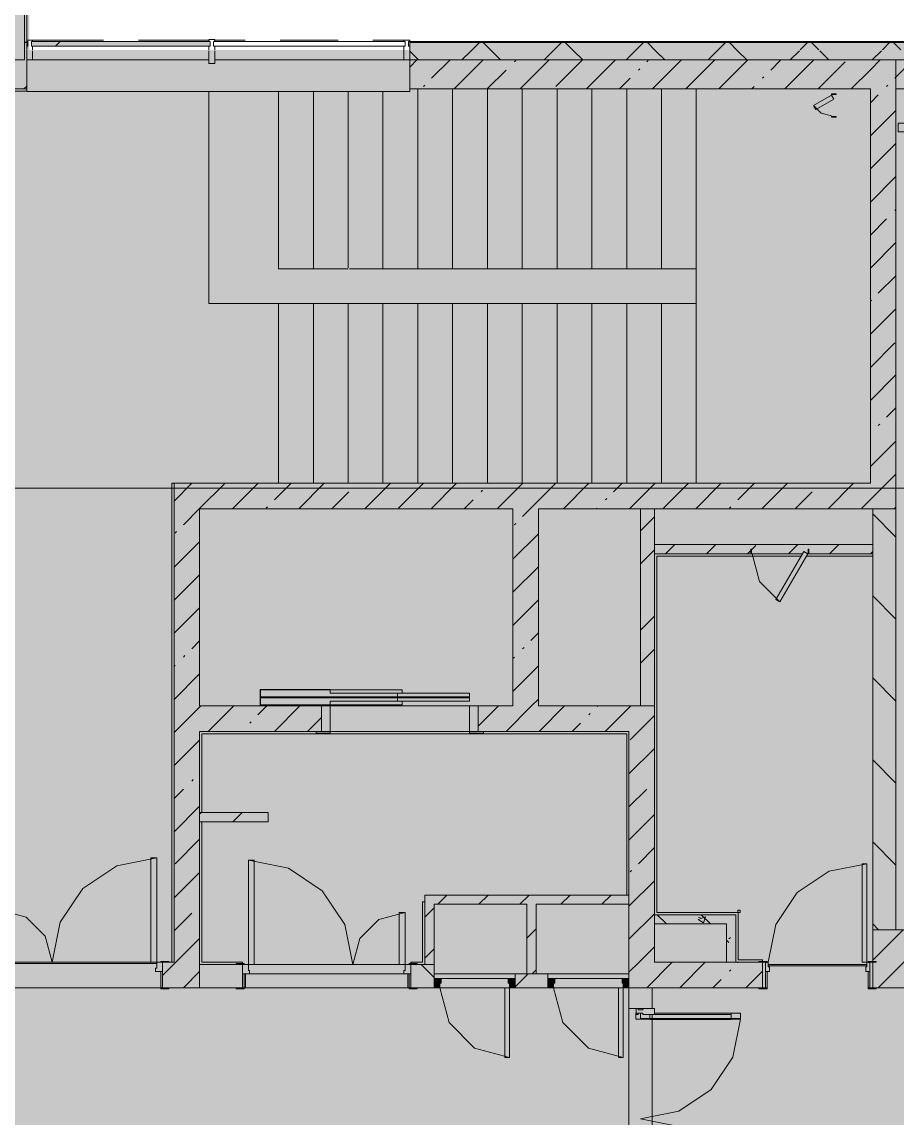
# Model space of a CAD drawing. Header units: millimetres. Extents: x -3817 to 677485, y -22715 to 103890.
# Drawn here: x 29669.4 to 29728.7, y 299.8 to 374.2 of the extents above; entities that cross this region are included whole.
import ezdxf

# ---------------------------------------------------------------- set-up
doc = ezdxf.new("R2010")
doc.units = ezdxf.units.MM
doc.layers.add('PDF _Геометрия', color=7, linetype='Continuous', true_color=0x1d1d1d)
doc.layers.add('PDF _Сплошная заливка', color=7, linetype='Continuous', true_color=0xffffff)

msp = doc.modelspace()

# ---------------------------------------------------------------- hatches: boundary and pattern name
at = {"layer": 'PDF _Сплошная заливка', "true_color": 0xd9d9d9, "transparency": 33554559}
for points in [[(29921.04, 201.109), (29921.04, 372.26), (29669.868, 372.325), (29669.868, 418.715), (29600.87, 418.715), (29600.87, 283.518), (29637.404, 283.518), (29637.404, 201.109), (29911.289, 201.109)], [(29726.929, 341.167), (29728.661, 341.167), (29728.661, 371.638), (29726.929, 371.638), (29726.929, 342.899)], [(29680.063, 310.381), (29681.419, 310.381), (29681.419, 342.899), (29679.686, 342.899), (29679.686, 310.381)], [(29727.086, 312.585), (29728.661, 312.585), (29728.661, 341.167), (29727.086, 341.167), (29727.086, 328.302)], [(29712.284, 338.118), (29722.313, 338.118), (29722.404, 338.276), (29722.756, 338.118), (29727.086, 338.118), (29727.086, 338.748), (29712.284, 338.748)], [(29696.694, 310.223), (29697.324, 310.223), (29697.324, 314.947), (29696.694, 314.947), (29696.694, 310.693)], [(29710.551, 314.317), (29710.551, 314.947), (29697.324, 314.947), (29697.324, 314.317), (29705.755, 314.317)], [(29717.165, 312.979), (29717.795, 312.979), (29717.795, 313.609), (29712.284, 313.609), (29712.284, 312.979)], [(29727.323, 308.648), (29731.023, 308.648), (29731.023, 312.585), (29727.086, 312.585), (29727.086, 310.444), (29727.086, 310.381), (29727.086, 308.648)], [(29719.606, 308.648), (29719.606, 310.381), (29710.551, 310.381), (29710.551, 308.648), (29719.37, 308.648)], [(29702.835, 308.648), (29705.04, 308.648), (29705.04, 309.593), (29702.835, 309.593), (29702.835, 309.278)]]:
    msp.add_hatch(color=254, dxfattribs=at).paths.add_polyline_path(points)
at = {"layer": 'PDF _Сплошная заливка', "transparency": 33554559}
msp.add_hatch(color=256, dxfattribs=at).paths.add_polyline_path([(29682.049, 372.583), (29682.127, 372.583), (29682.049, 372.898), (29670.002, 372.898), (29670.08, 372.583), (29676.393, 372.583)])
at = {"layer": 'PDF _Сплошная заливка', "true_color": 0xd9d9d9, "transparency": 33554559}
h = msp.add_hatch(color=254, dxfattribs=at)
h.paths.add_polyline_path([(29919.835, 371.638), (29921.016, 371.638), (29921.016, 372.26), (29881.02, 372.26), (29881.02, 371.638), (29917.867, 371.638)], flags=0)
h.paths.add_polyline_path([(29849.133, 371.638), (29856.219, 371.638), (29856.219, 372.26), (29845.196, 372.26), (29845.225, 371.638)], flags=0)
h.paths.add_polyline_path([(29863.306, 371.638), (29873.933, 371.638), (29873.933, 372.26), (29863.306, 372.26)], flags=0)
h.paths.add_polyline_path([(29669.687, 371.638), (29669.687, 372.819), (29669.529, 372.819), (29669.529, 371.638), (29669.64, 371.638)], flags=0)
h.paths.add_polyline_path([(29829.051, 371.638), (29838.11, 371.638), (29838.11, 372.26), (29829.051, 372.26)], flags=0)
h.paths.add_polyline_path([(29808.522, 371.638), (29810.942, 371.638), (29810.942, 372.26), (29800.709, 372.26), (29800.709, 371.638), (29803.855, 371.638)], flags=0)
h.paths.add_polyline_path([(29758.975, 371.638), (29758.975, 372.26), (29749.526, 372.26), (29749.526, 371.638)], flags=0)
h.paths.add_polyline_path([(29776.301, 371.638), (29776.301, 372.26), (29765.116, 372.26), (29765.116, 371.638), (29770.943, 371.638)], flags=0)
h.paths.add_polyline_path([(29793.623, 371.638), (29793.623, 372.26), (29783.387, 372.26), (29783.387, 371.638)], flags=0)
h.paths.add_polyline_path([(29695.67, 371.638), (29731.417, 371.638), (29731.417, 372.26), (29695.67, 372.26)], flags=0)
at = {"layer": 'PDF _Сплошная заливка', "transparency": 33554559}
h = msp.add_hatch(color=256, dxfattribs=at)
h.paths.add_polyline_path([(29920.457, 372.26), (29921.016, 372.26), (29921.016, 372.819), (29881.02, 372.819), (29881.02, 372.26), (29919.526, 372.26)], flags=0)
h.paths.add_polyline_path([(29758.975, 372.26), (29758.975, 372.819), (29749.526, 372.819), (29749.526, 372.26), (29754.503, 372.26)], flags=0)
h.paths.add_polyline_path([(29730.112, 372.26), (29731.417, 372.325), (29731.417, 372.819), (29695.67, 372.819), (29695.67, 372.26), (29729.293, 372.26)], flags=0)
h.paths.add_polyline_path([(29765.116, 372.26), (29776.301, 372.26), (29776.301, 372.819), (29765.116, 372.819)], flags=0)
h.paths.add_polyline_path([(29873.933, 372.26), (29873.933, 372.819), (29863.306, 372.819), (29863.306, 372.26), (29868.336, 372.26)], flags=0)
h.paths.add_polyline_path([(29852.565, 372.26), (29856.219, 372.26), (29856.219, 372.819), (29845.196, 372.819), (29845.225, 372.26), (29851.001, 372.26)], flags=0)
h.paths.add_polyline_path([(29793.623, 372.26), (29793.623, 372.819), (29783.387, 372.819), (29783.387, 372.26), (29788.778, 372.26)], flags=0)
h.paths.add_polyline_path([(29837.884, 372.26), (29838.11, 372.325), (29838.11, 372.819), (29829.051, 372.819), (29829.051, 372.26), (29833.822, 372.26)], flags=0)
h.paths.add_polyline_path([(29800.709, 372.26), (29810.942, 372.325), (29810.942, 372.819), (29800.709, 372.819), (29800.709, 372.325)], flags=0)
at = {"layer": 'PDF _Сплошная заливка', "true_color": 0xd9d9d9, "transparency": 33554559}
h = msp.add_hatch(color=254, dxfattribs=at)
h.paths.add_polyline_path([(29726.929, 369.67), (29726.929, 371.638), (29695.67, 371.638), (29695.67, 369.67), (29720.436, 369.67)], flags=0)
h.paths.add_polyline_path([(29667.854, 369.67), (29669.687, 369.67), (29669.64, 371.638), (29667.482, 371.638), (29667.482, 369.67)], flags=0)
h = msp.add_hatch(color=254, dxfattribs=at)
h.paths.add_polyline_path([(29850.708, 369.67), (29856.219, 369.67), (29856.219, 371.638), (29849.133, 371.638), (29849.133, 369.67), (29850.609, 369.67)], flags=0)
h.paths.add_polyline_path([(29838.11, 369.67), (29838.11, 371.638), (29829.051, 371.638), (29829.051, 369.67), (29837.884, 369.67)], flags=0)
h.paths.add_polyline_path([(29888.026, 369.67), (29888.026, 371.638), (29886.529, 371.638), (29886.529, 369.67)], flags=0)
h.paths.add_polyline_path([(29867.246, 369.67), (29873.933, 369.67), (29873.933, 371.638), (29863.306, 371.638), (29863.306, 369.67)], flags=0)
h.paths.add_polyline_path([(29783.387, 369.67), (29793.623, 369.67), (29793.623, 371.638), (29783.387, 371.638)], flags=0)
h.paths.add_polyline_path([(29749.526, 369.67), (29758.975, 369.67), (29758.975, 371.638), (29749.526, 371.638)], flags=0)
h.paths.add_polyline_path([(29802.481, 369.67), (29803.855, 369.67), (29803.855, 371.638), (29800.709, 371.638), (29800.709, 369.67), (29802.382, 369.67)], flags=0)
h.paths.add_polyline_path([(29776.301, 369.67), (29776.301, 371.638), (29770.943, 371.638), (29770.943, 369.67)], flags=0)
h.paths.add_polyline_path([(29810.355, 369.67), (29810.942, 369.67), (29810.942, 371.638), (29809.367, 371.638), (29809.367, 369.67)], flags=0)
h.paths.add_polyline_path([(29731.417, 369.67), (29731.417, 371.638), (29728.661, 371.638), (29728.661, 369.67), (29731.377, 369.67)], flags=0)
at = {"layer": 'PDF _Сплошная заливка', "true_color": 0xcdcdcd, "transparency": 33554559}
for points in [[(29678.112, 310.381), (29678.505, 310.381), (29678.505, 317.467), (29678.112, 317.467), (29678.112, 310.693)], [(29726.378, 310.381), (29726.693, 310.381), (29726.693, 317.073), (29726.378, 317.073), (29726.378, 310.693)], [(29709.843, 303.924), (29710.158, 303.924), (29710.158, 308.648), (29709.843, 308.648), (29709.843, 306.29)], [(29718.11, 306.562), (29718.11, 306.916), (29711.339, 306.837), (29711.339, 306.562), (29713.096, 306.562)]]:
    msp.add_hatch(color=254, dxfattribs=at).paths.add_polyline_path(points)
at = {"layer": 'PDF _Сплошная заливка', "true_color": 0xd9d9d9, "transparency": 33554559}
h = msp.add_hatch(color=254, dxfattribs=at)
h.paths.add_polyline_path([(29679.332, 308.648), (29681.419, 308.648), (29681.419, 310.381), (29678.899, 310.381), (29678.899, 308.648)], flags=0)
h.paths.add_polyline_path([(29667.482, 308.648), (29667.482, 310.381), (29665.75, 310.381), (29665.75, 308.648), (29667.049, 308.648)], flags=0)
at = {"layer": 'PDF _Сплошная заливка', "true_color": 0xcdcdcd, "transparency": 33554559}
h = msp.add_hatch(color=254, dxfattribs=at)
h.paths.add_polyline_path([(29678.899, 309.751), (29678.899, 310.381), (29678.505, 310.381), (29678.427, 309.751)], flags=0)
h.paths.add_polyline_path([(29667.482, 309.751), (29667.955, 309.751), (29667.876, 309.987), (29667.876, 310.381), (29667.482, 310.381)], flags=0)
h = msp.add_hatch(color=254, dxfattribs=at)
h.paths.add_polyline_path([(29719.803, 309.751), (29720.079, 309.751), (29720, 310.381), (29719.803, 310.381)], flags=0)
h.paths.add_polyline_path([(29726.614, 309.751), (29726.889, 309.751), (29726.889, 310.381), (29726.693, 310.381), (29726.693, 310.066)], flags=0)
at = {"layer": 'PDF _Сплошная заливка', "true_color": 0xd9d9d9, "transparency": 33554559}
h = msp.add_hatch(color=254, dxfattribs=at)
h.paths.add_polyline_path([(29696.182, 308.648), (29697.324, 308.648), (29697.324, 310.223), (29695.749, 310.223), (29695.749, 308.648)], flags=0)
h.paths.add_polyline_path([(29683.734, 308.648), (29684.332, 308.648), (29684.332, 310.223), (29681.419, 310.223), (29681.419, 308.648)], flags=0)
at = {"layer": 'PDF _Сплошная заливка', "true_color": 0xcdcdcd, "transparency": 33554559}
h = msp.add_hatch(color=254, dxfattribs=at)
h.paths.add_polyline_path([(29684.804, 309.593), (29684.726, 309.829), (29684.726, 310.223), (29684.332, 310.223), (29684.332, 309.593)], flags=0)
h.paths.add_polyline_path([(29695.749, 309.593), (29695.749, 310.223), (29695.355, 310.223), (29695.276, 309.593)], flags=0)
at = {"layer": 'PDF _Сплошная заливка', "true_color": 0xd9d9d9, "transparency": 33554559}
h = msp.add_hatch(color=254, dxfattribs=at)
h.paths.add_polyline_path([(29710.551, 286.602), (29712.126, 286.602), (29712.126, 292.271), (29710.551, 292.271), (29710.551, 288.681)], flags=0)
h.paths.add_polyline_path([(29710.551, 307.231), (29712.126, 307.231), (29712.126, 308.648), (29710.551, 308.648)], flags=0)

# ---------------------------------------------------------------- linework, layer by layer
at = {"layer": 'PDF _Геометрия', "color": 8, "lineweight": 9, "true_color": 0x737373}
for points in [[(29669.868, 372.977), (29669.687, 372.977), (29669.687, 372.898), (29669.765, 372.898), (29669.765, 372.583), (29669.687, 372.583), (29669.687, 372.382), (29669.687, 416.519), (29669.687, 418.33), (29669.687, 418.487), (29600.87, 418.487)], [(29668.899, 371.638), (29669.529, 371.638), (29669.529, 372.819), (29669.529, 372.843), (29669.529, 416.519), (29669.529, 417.7), (29669.529, 418.33), (29600.87, 418.33)], [(29669.687, 372.843), (29669.529, 372.843), (29669.529, 372.819)], [(29669.687, 372.583), (29669.687, 372.882)], [(29638.979, 343.687), (29638.979, 343.057), (29665.75, 343.057), (29665.75, 339.12), (29667.482, 339.12), (29667.482, 369.67), (29669.687, 369.67), (29669.687, 371.638), (29669.687, 372.325), (29669.687, 371.638), (29670.08, 371.638), (29670.08, 372.26), (29670.08, 371.638), (29674.891, 371.638)], [(29669.687, 372.819), (29669.529, 372.819), (29669.529, 371.638)], [(29682.049, 372.26), (29682.049, 371.402), (29682.442, 371.402), (29682.442, 372.26)], [(29693.182, 371.638), (29695.276, 371.638), (29695.276, 372.26), (29695.276, 371.638), (29695.67, 371.638), (29695.67, 372.26), (29695.67, 371.638), (29726.929, 371.638), (29728.661, 371.638), (29731.417, 371.638), (29731.417, 369.67), (29749.526, 369.67), (29749.526, 371.638), (29749.526, 372.26), (29749.526, 371.638), (29758.975, 371.638), (29758.975, 372.26), (29758.975, 371.638), (29758.975, 369.67), (29765.116, 369.67)], [(29696.275, 371.638), (29695.67, 372.243)], [(29699.217, 371.638), (29699.839, 372.26)], [(29701.843, 371.638), (29701.221, 372.26)], [(29704.784, 371.638), (29705.406, 372.26)], [(29707.41, 371.638), (29706.788, 372.26)], [(29710.352, 371.638), (29710.974, 372.26)], [(29712.978, 371.638), (29712.356, 372.26)], [(29715.919, 371.638), (29716.541, 372.26)], [(29718.545, 371.638), (29717.923, 372.26)], [(29721.487, 371.638), (29722.109, 372.26)], [(29724.113, 371.638), (29723.491, 372.26)], [(29727.054, 371.638), (29727.677, 372.26)], [(29677.253, 371.638), (29682.064, 371.638)], [(29682.426, 371.638), (29684.521, 371.638)], [(29686.883, 371.638), (29690.82, 371.638)], [(29695.67, 371.146), (29696.162, 371.638)], [(29712.284, 313.609), (29712.284, 327.782), (29710.551, 327.782), (29704.41, 327.782), (29704.41, 341.167), (29726.929, 341.167), (29728.661, 341.167), (29728.661, 371.638), (29726.929, 371.638), (29695.67, 371.638), (29695.67, 369.67), (29726.929, 369.67), (29721.929, 369.67)], [(29697.161, 370.392), (29698.407, 371.638)], [(29698.684, 369.67), (29700.652, 371.638)], [(29702.773, 371.514), (29702.866, 371.608)], [(29703.174, 369.67), (29705.142, 371.638)], [(29705.579, 369.83), (29707.387, 371.638)], [(29707.664, 369.67), (29709.632, 371.638)], [(29711.753, 371.514), (29711.877, 371.638)], [(29712.154, 369.67), (29714.122, 371.638)], [(29714.399, 369.67), (29716.367, 371.638)], [(29716.644, 369.67), (29718.612, 371.638)], [(29720.172, 370.953), (29720.857, 371.638)], [(29721.134, 369.67), (29723.102, 371.638)], [(29723.379, 369.67), (29725.223, 371.514)], [(29725.624, 369.67), (29726.929, 370.975), (29727.592, 371.638)], [(29728.59, 370.392), (29728.661, 370.462), (29729.837, 371.638)], [(29700.929, 369.67), (29702.212, 370.953)], [(29711.192, 370.953), (29711.285, 371.046)], [(29696.599, 369.83), (29696.693, 369.924)], [(29709.909, 369.67), (29710.631, 370.392)], [(29719.61, 370.392), (29719.704, 370.485)], [(29728.029, 369.83), (29728.122, 369.924)], [(29669.499, 369.67), (29669.687, 369.858)], [(29726.929, 342.899), (29726.929, 369.67), (29715.118, 369.67), (29715.118, 357.466), (29715.118, 355.103), (29715.118, 342.899), (29715.118, 355.103), (29712.756, 355.103), (29710.394, 355.103), (29708.032, 355.103), (29705.67, 355.103), (29703.308, 355.103), (29700.946, 355.103), (29698.583, 355.103), (29696.221, 355.103), (29693.859, 355.103), (29691.497, 355.103), (29689.135, 355.103), (29689.135, 342.899), (29689.135, 355.103), (29686.773, 355.103), (29686.773, 342.899), (29689.922, 342.899)], [(29691.497, 357.466), (29689.135, 357.466), (29686.773, 357.466), (29686.773, 369.505)], [(29700.67, 369.67), (29695.67, 369.67), (29696.221, 369.67), (29698.583, 369.67), (29700.946, 369.67), (29703.308, 369.67), (29705.67, 369.67), (29708.032, 369.67), (29710.394, 369.67), (29712.756, 369.67), (29715.118, 369.67), (29715.118, 357.466), (29712.756, 357.466), (29710.394, 357.466), (29708.032, 357.466), (29705.67, 357.466), (29703.308, 357.466), (29700.946, 357.466), (29698.583, 357.466), (29696.221, 357.466), (29693.859, 357.466), (29691.58, 357.466)], [(29706.969, 369.67), (29703.032, 369.67)], [(29713.268, 369.67), (29709.331, 369.67)], [(29719.567, 369.67), (29715.63, 369.67)], [(29718.889, 369.67), (29719.049, 369.83)], [(29726.929, 368.73), (29727.468, 369.269)], [(29726.929, 366.485), (29728.661, 368.217)], [(29726.929, 364.24), (29728.661, 365.972)], [(29726.929, 361.995), (29728.661, 363.727)], [(29726.929, 360.69), (29726.929, 363.521)], [(29728.59, 361.412), (29728.661, 361.482)], [(29726.929, 359.75), (29728.029, 360.851)], [(29726.929, 357.505), (29728.661, 359.237)], [(29726.929, 354.391), (29726.929, 358.328)], [(29727.468, 355.799), (29728.661, 356.992)], [(29682.049, 355.103), (29684.411, 355.103), (29686.773, 355.103), (29686.773, 342.899)], [(29689.135, 342.899), (29691.497, 342.899), (29693.859, 342.899), (29696.221, 342.899), (29696.221, 355.103), (29696.221, 342.899)], [(29698.583, 342.899), (29698.583, 355.103), (29698.583, 342.899), (29700.946, 342.899), (29703.308, 342.899), (29705.67, 342.899), (29708.032, 342.899), (29710.394, 342.899), (29712.756, 342.899), (29712.756, 355.103), (29712.756, 342.899)], [(29726.929, 355.26), (29727, 355.331)], [(29726.929, 353.015), (29728.661, 354.747)], [(29726.929, 350.77), (29728.59, 352.432)], [(29726.929, 348.092), (29726.929, 352.029)], [(29726.929, 348.525), (29728.661, 350.257)], [(29728.029, 347.381), (29728.661, 348.013)], [(29727.468, 346.819), (29727.561, 346.913)], [(29726.929, 345.73), (29726.929, 342.899), (29681.419, 342.899), (29679.686, 342.899), (29679.686, 310.381), (29679.332, 310.381)], [(29726.929, 344.035), (29728.661, 345.768)], [(29726.345, 341.207), (29726.929, 341.79), (29728.661, 343.523)], [(29679.686, 341.693), (29680.893, 342.899)], [(29680.323, 340.084), (29681.419, 341.18), (29683.129, 342.891)], [(29683.651, 341.167), (29685.383, 342.899)], [(29686.497, 341.768), (29687.628, 342.899)], [(29688.141, 341.167), (29689.873, 342.899)], [(29690.386, 341.167), (29691.548, 342.329)], [(29692.109, 342.891), (29692.118, 342.899)], [(29692.284, 342.899), (29696.221, 342.899), (29698.583, 342.899), (29702.52, 342.899)], [(29692.631, 341.167), (29694.363, 342.899)], [(29694.916, 341.207), (29696.608, 342.899)], [(29697.121, 341.167), (29698.853, 342.899)], [(29700.528, 342.329), (29700.621, 342.423)], [(29701.089, 342.891), (29701.098, 342.899)], [(29701.611, 341.167), (29703.343, 342.899)], [(29703.334, 340.646), (29703.856, 341.167), (29705.588, 342.899)], [(29704.882, 342.899), (29708.819, 342.899)], [(29706.101, 341.167), (29707.833, 342.899)], [(29709.508, 342.329), (29710.078, 342.899)], [(29710.591, 341.167), (29712.323, 342.899)], [(29711.181, 342.899), (29715.118, 342.899), (29726.929, 342.899), (29723.779, 342.899)], [(29712.836, 341.167), (29714.559, 342.891)], [(29715.081, 341.167), (29716.813, 342.899)], [(29717.48, 342.899), (29721.417, 342.899)], [(29717.927, 341.768), (29719.058, 342.899)], [(29719.571, 341.167), (29721.303, 342.899)], [(29721.816, 341.167), (29722.978, 342.329)], [(29723.539, 342.891), (29723.548, 342.899)], [(29724.06, 341.167), (29725.793, 342.899)], [(29699.366, 341.167), (29699.967, 341.768)], [(29708.947, 341.768), (29709.04, 341.861)], [(29681.419, 328.302), (29681.419, 327.782), (29681.419, 341.167), (29684.568, 341.167)], [(29681.419, 341.167), (29702.678, 341.167), (29702.678, 327.782), (29702.678, 330.144)], [(29685.936, 341.207), (29686.029, 341.3)], [(29690.867, 341.167), (29686.93, 341.167)], [(29697.166, 341.167), (29693.229, 341.167)], [(29702.678, 338.805), (29702.678, 341.167), (29699.528, 341.167)], [(29708.346, 341.167), (29708.386, 341.207)], [(29727.086, 338.118), (29727.086, 338.748), (29722.756, 338.748), (29718.819, 338.748), (29712.284, 338.748), (29712.284, 341.167), (29711.339, 341.167), (29711.339, 327.782), (29712.284, 327.782), (29712.284, 338.118), (29718.819, 338.118), (29722.313, 338.118)], [(29717.365, 341.207), (29717.459, 341.3)], [(29728.661, 312.585), (29728.661, 341.167), (29727.086, 341.167), (29727.086, 338.748)], [(29728.55, 341.167), (29728.661, 341.278)], [(29702.773, 340.084), (29702.866, 340.178)], [(29711.339, 339.67), (29712.284, 340.615)], [(29728.661, 339.252), (29727.086, 340.827)], [(29679.762, 339.523), (29679.855, 339.616)], [(29702.678, 337.744), (29704.41, 339.476)], [(29679.686, 337.203), (29681.419, 338.935)], [(29712.284, 338.748), (29712.284, 338.118)], [(29713.021, 338.118), (29713.651, 338.748)], [(29715.805, 338.118), (29716.435, 338.748)], [(29718.589, 338.118), (29719.15, 338.679)], [(29721.372, 338.118), (29722.002, 338.748)], [(29724.156, 338.118), (29724.786, 338.748)], [(29711.339, 337.425), (29712.284, 338.37)], [(29722.756, 338.118), (29727.086, 338.118), (29727.086, 310.444), (29727.086, 312.585), (29731.023, 312.585), (29731.023, 308.648), (29727.323, 308.648), (29728.661, 308.648)], [(29726.94, 338.118), (29727.086, 338.265)], [(29702.678, 335.499), (29704.41, 337.231)], [(29679.686, 334.958), (29681.419, 336.69)], [(29702.678, 332.506), (29702.678, 336.443)], [(29702.678, 333.254), (29704.41, 334.986)], [(29728.661, 333.685), (29727.086, 335.26)], [(29679.686, 332.713), (29681.419, 334.445)], [(29711.339, 332.935), (29712.284, 333.88)], [(29703.896, 332.227), (29704.41, 332.741)], [(29680.884, 331.666), (29681.419, 332.2)], [(29680.323, 331.104), (29680.417, 331.198)], [(29703.334, 331.666), (29703.428, 331.759)], [(29711.339, 330.69), (29712.284, 331.635)], [(29679.686, 330.468), (29679.762, 330.543)], [(29702.678, 331.009), (29702.773, 331.104)], [(29702.678, 328.764), (29704.41, 330.496)], [(29679.686, 328.223), (29681.419, 329.955)], [(29728.661, 328.117), (29727.086, 329.692)], [(29702.212, 326.053), (29703.94, 327.782), (29704.41, 328.251)], [(29679.686, 325.978), (29681.419, 327.71), (29681.49, 327.782)], [(29683.899, 310.223), (29681.419, 310.223), (29681.419, 310.381), (29681.419, 326.049), (29689.686, 326.049), (29689.686, 327.782), (29681.419, 327.782), (29685.065, 327.782)], [(29682.003, 326.049), (29683.735, 327.782)], [(29685.374, 327.176), (29685.98, 327.782)], [(29686.493, 326.049), (29688.225, 327.782)], [(29687.427, 327.782), (29691.074, 327.782)], [(29693.82, 327.782), (29689.686, 327.782), (29700.316, 327.782), (29696.182, 327.782)], [(29702.678, 327.782), (29700.316, 327.782), (29700.316, 326.049), (29710.551, 326.049), (29710.551, 314.947), (29697.324, 314.947), (29696.694, 314.947), (29696.694, 310.223), (29697.324, 310.223), (29697.324, 314.317), (29703.623, 314.317), (29703.623, 309.593), (29704.252, 309.593), (29705.04, 309.593), (29705.04, 308.648), (29702.835, 308.648), (29702.835, 309.593), (29703.623, 309.593)], [(29700.316, 326.402), (29701.695, 327.782)], [(29704.453, 326.049), (29706.185, 327.782)], [(29708.386, 327.737), (29708.43, 327.782)], [(29708.943, 326.049), (29710.551, 327.658), (29710.675, 327.782)], [(29684.813, 326.614), (29684.907, 326.708)], [(29688.738, 326.049), (29689.686, 326.997)], [(29707.824, 327.176), (29707.918, 327.269)], [(29710.631, 325.492), (29712.284, 327.145)], [(29684.248, 326.049), (29684.252, 326.053)], [(29699.725, 326.049), (29690.277, 326.049)], [(29706.698, 326.049), (29707.263, 326.614)], [(29679.686, 323.733), (29681.419, 325.465)], [(29710.551, 323.168), (29712.284, 324.9)], [(29728.661, 322.55), (29727.086, 324.124)], [(29680.884, 322.686), (29680.978, 322.779)], [(29679.686, 321.488), (29680.323, 322.125)], [(29710.551, 320.923), (29711.753, 322.125)], [(29679.686, 319.243), (29681.419, 320.975)], [(29681.419, 320.435), (29681.521, 320.538)], [(29683.675, 319.908), (29684.305, 320.538)], [(29710.551, 318.678), (29712.284, 320.41)], [(29679.762, 317.073), (29681.419, 318.73)], [(29728.661, 316.982), (29727.086, 318.557)], [(29711.192, 317.073), (29712.284, 318.165)], [(29679.686, 314.753), (29681.419, 316.485)], [(29710.631, 316.512), (29710.724, 316.605)], [(29710.551, 314.188), (29712.284, 315.92)], [(29697.572, 314.317), (29698.201, 314.947)], [(29700.355, 314.317), (29700.985, 314.947)], [(29703.139, 314.317), (29703.769, 314.947)], [(29704.252, 309.593), (29704.252, 314.317), (29710.551, 314.317), (29710.551, 314.947)], [(29705.923, 314.317), (29706.553, 314.947)], [(29708.707, 314.317), (29709.337, 314.947)], [(29696.694, 313.44), (29697.324, 314.07)], [(29710.551, 314.317), (29710.551, 310.381), (29710.551, 308.648), (29719.37, 308.648)], [(29679.686, 312.508), (29680.884, 313.706)], [(29710.551, 311.943), (29712.284, 313.675)], [(29719.37, 310.381), (29717.795, 310.381), (29717.795, 312.979), (29717.795, 313.609), (29712.284, 313.609), (29712.284, 312.979), (29712.284, 310.381), (29717.165, 310.381), (29717.165, 312.979), (29712.284, 312.979)], [(29703.623, 312.017), (29704.252, 312.647)], [(29727.49, 312.585), (29727.086, 312.989)], [(29727.086, 310.518), (29729.152, 312.583)], [(29678.899, 309.475), (29679.804, 310.381), (29681.419, 311.995)], [(29727.462, 308.648), (29731.023, 312.21)], [(29696.694, 310.656), (29697.324, 311.286)], [(29710.551, 309.698), (29711.234, 310.381), (29712.284, 311.43)], [(29667.876, 310.381), (29678.505, 310.381)], [(29678.899, 310.381), (29678.899, 308.648)], [(29711.753, 308.655), (29713.479, 310.381)], [(29713.992, 308.648), (29715.724, 310.381)], [(29717.165, 310.381), (29717.795, 310.381)], [(29717.927, 310.338), (29717.969, 310.381)], [(29719.606, 308.648), (29719.606, 310.381)], [(29727.086, 310.381), (29727.086, 308.648)], [(29679.332, 308.648), (29681.419, 308.648), (29681.419, 310.223), (29681.419, 308.648), (29683.899, 308.648)], [(29680.323, 308.655), (29681.419, 309.75)], [(29684.332, 308.648), (29684.332, 310.223)], [(29685.119, 310.223), (29695.355, 310.223)], [(29695.749, 310.223), (29695.749, 308.648)], [(29696.182, 308.648), (29697.324, 308.648), (29697.324, 310.223)], [(29696.694, 310.223), (29696.182, 310.223)], [(29697.324, 309.347), (29696.447, 310.223)], [(29697.324, 309.278), (29697.324, 309.593), (29702.835, 309.593), (29702.835, 309.278)], [(29702.835, 308.717), (29703.712, 309.593)], [(29703.982, 309.593), (29704.252, 309.863)], [(29705.04, 309.278), (29705.04, 309.593), (29710.551, 309.593), (29710.551, 309.278)], [(29717.365, 309.777), (29717.459, 309.87)], [(29718.482, 308.648), (29719.606, 309.773)], [(29716.237, 308.648), (29716.804, 309.216)], [(29678.781, 308.648), (29667.6, 308.648)], [(29695.631, 308.648), (29684.45, 308.648)], [(29702.127, 308.648), (29697.324, 308.648)], [(29709.843, 308.648), (29705.04, 308.648)], [(29710.574, 307.231), (29710.551, 307.254)], [(29711.496, 292.271), (29710.551, 292.271), (29710.551, 292.429), (29710.551, 307.231), (29711.496, 307.231)], [(29712.126, 306.853), (29712.126, 292.649)]]:
    msp.add_lwpolyline(points, dxfattribs=at)
at = {"layer": 'PDF _Геометрия', "color": 7, "lineweight": 9}
for points in [[(29669.868, 372.977), (29670.08, 372.977), (29670.08, 372.898), (29670.002, 372.898), (29682.127, 372.898), (29677.285, 372.898)], [(29670.002, 372.898), (29670.002, 372.583), (29670.08, 372.583), (29670.08, 372.325), (29670.08, 372.583), (29674.883, 372.583)], [(29670.08, 372.898), (29674.923, 372.898)], [(29671.648, 372.583), (29671.963, 372.898)], [(29682.442, 372.325), (29682.442, 372.583), (29682.363, 372.583), (29682.363, 372.898), (29682.442, 372.898), (29682.442, 373.032), (29682.049, 373.032), (29682.049, 372.898), (29682.127, 372.898), (29682.127, 372.583), (29682.049, 372.583), (29682.049, 372.325)], [(29682.049, 373.032), (29682.442, 373.032), (29682.049, 373.032)], [(29684.489, 372.898), (29682.363, 372.898), (29695.355, 372.898)], [(29686.852, 372.898), (29690.788, 372.898)], [(29695.276, 372.977), (29693.174, 372.977), (29695.276, 372.977), (29695.276, 372.898), (29693.151, 372.898)], [(29733.779, 372.882), (29731.417, 372.882), (29731.417, 372.325), (29731.417, 372.882), (29695.67, 372.882), (29695.67, 372.26), (29695.67, 372.583), (29695.591, 372.583), (29695.591, 372.898), (29695.67, 372.898), (29695.67, 372.977), (29695.276, 372.977), (29695.276, 372.898), (29695.355, 372.898), (29695.355, 372.583), (29695.276, 372.583), (29695.276, 372.26), (29695.276, 372.583), (29693.19, 372.583)], [(29731.417, 372.843), (29695.67, 372.843)], [(29677.246, 372.583), (29682.049, 372.583)], [(29682.442, 372.583), (29684.529, 372.583)], [(29686.891, 372.583), (29690.828, 372.583)], [(29731.417, 372.819), (29695.67, 372.819)], [(29699.839, 372.26), (29700.398, 372.819)], [(29701.221, 372.26), (29700.662, 372.819)], [(29705.406, 372.26), (29705.965, 372.819)], [(29706.788, 372.26), (29706.229, 372.819)], [(29710.974, 372.26), (29711.533, 372.819)], [(29712.356, 372.26), (29711.797, 372.819)], [(29716.541, 372.26), (29717.1, 372.819)], [(29717.923, 372.26), (29717.364, 372.819)], [(29722.174, 372.325), (29722.668, 372.819)], [(29723.426, 372.325), (29722.932, 372.819)], [(29727.742, 372.325), (29728.236, 372.819)], [(29728.993, 372.325), (29728.499, 372.819)], [(233.263, 342.57), (39123.263, 342.57)]]:
    msp.add_lwpolyline(points, dxfattribs=at)
for points in [[(29670.002, 372.583), (29682.127, 372.583), (29682.127, 372.898), (29670.002, 372.898)], [(29674.9, 372.977), (29670.08, 372.977)], [(29674.9, 372.977), (29670.08, 372.977)], [(29682.081, 372.977), (29677.262, 372.977)], [(29682.081, 372.977), (29677.262, 372.977)], [(29682.363, 372.583), (29695.355, 372.583), (29695.355, 372.898), (29682.363, 372.898)], [(29684.513, 372.977), (29682.41, 372.977)], [(29684.513, 372.977), (29682.41, 372.977)], [(29690.812, 372.977), (29686.875, 372.977)], [(29690.812, 372.977), (29686.875, 372.977)], [(29695.276, 372.977), (29693.174, 372.977)]]:
    msp.add_lwpolyline(points, close=True, dxfattribs=at)
at = {"layer": 'PDF _Геометрия', "color": 9, "lineweight": 9, "true_color": 0xb7b7b7}
for points in [[(29670.08, 371.638), (29682.064, 371.638), (29669.687, 371.638), (29669.687, 369.505), (29695.67, 369.505), (29695.67, 371.638)], [(29682.426, 371.638), (29695.276, 371.638), (29682.426, 371.638)], [(29669.687, 369.512), (29667.64, 369.512), (29667.64, 310.381)], [(29695.67, 369.505), (29669.687, 369.505), (29669.687, 369.67)], [(29679.521, 310.381), (29679.521, 342.899), (29686.773, 342.899), (29686.773, 355.103), (29682.049, 355.103), (29682.049, 369.505), (29682.049, 355.103), (29686.773, 355.103), (29686.773, 342.899)], [(29686.773, 369.505), (29682.049, 369.505), (29686.773, 369.505)], [(29724.291, 367.84), (29723.582, 368.03), (29723.064, 368.549)], [(29719.606, 310.538), (29717.953, 310.538), (29717.953, 313.749), (29712.441, 313.749), (29712.441, 337.961), (29712.441, 313.749), (29717.953, 313.749), (29717.953, 310.538), (29719.606, 310.538), (29719.606, 310.444)], [(29718.898, 338.118), (29719.404, 336.229), (29720.787, 334.845)], [(29727.086, 310.444), (29727.086, 337.961), (29722.586, 337.961), (29727.086, 337.961)], [(29694.843, 328.388), (29685.529, 328.388), (29685.529, 328.908), (29690.277, 328.908)], [(29690.277, 327.837), (29690.277, 327.86), (29685.552, 327.86), (29685.552, 328.333), (29694.843, 328.333), (29694.843, 328.356), (29685.529, 328.356), (29685.529, 327.837), (29690.277, 327.837), (29685.529, 327.837), (29685.529, 328.356), (29694.843, 328.356)], [(29685.552, 328.884), (29685.552, 328.412), (29691.074, 328.412)], [(29691.074, 328.333), (29685.552, 328.333), (29685.552, 327.86)], [(29691.074, 328.648), (29690.277, 328.648), (29690.277, 328.884), (29695.158, 328.884), (29695.158, 328.648), (29695.158, 328.884), (29690.277, 328.884), (29690.277, 328.648), (29694.843, 328.648), (29694.843, 328.412), (29699.725, 328.412), (29699.725, 328.648), (29699.725, 328.412), (29699.725, 328.648), (29694.843, 328.648), (29694.843, 328.412), (29699.725, 328.412), (29694.843, 328.412), (29694.843, 328.648)], [(29699.725, 328.648), (29699.725, 328.412), (29694.843, 328.412), (29694.843, 328.648), (29690.277, 328.648), (29690.277, 328.884), (29695.158, 328.884), (29695.158, 328.648)], [(29691.074, 328.097), (29690.277, 328.097), (29690.277, 327.86), (29695.158, 327.86), (29690.277, 327.86), (29690.277, 328.097), (29695.158, 328.097), (29695.158, 327.86), (29695.158, 328.097), (29699.725, 328.097), (29694.843, 328.097), (29694.843, 328.333), (29699.725, 328.333), (29699.725, 328.097), (29695.158, 328.097), (29695.158, 327.86), (29690.277, 327.86), (29690.277, 328.097), (29691.074, 328.097), (29690.277, 328.097), (29690.277, 327.86), (29695.158, 327.86), (29695.158, 328.097)], [(29694.843, 328.333), (29699.725, 328.333)], [(29694.843, 328.097), (29694.843, 328.302)], [(29699.725, 328.302), (29699.725, 328.097)], [(29693.82, 327.782), (29689.686, 327.782), (29693.82, 327.782)], [(29700.316, 327.782), (29689.686, 327.782), (29700.316, 327.782)], [(29689.686, 327.782), (29690.277, 327.782)], [(29693.82, 327.782), (29690.277, 327.782), (29693.82, 327.782)], [(29699.725, 327.782), (29700.316, 327.782)], [(29699.725, 327.782), (29700.316, 327.782)], [(29699.725, 327.782), (29700.316, 327.782)], [(29690.277, 325.931), (29689.332, 325.931), (29689.332, 326.049)], [(29699.725, 325.931), (29700.67, 325.931), (29700.67, 326.049)], [(29678.505, 317.467), (29675.794, 316.928), (29673.495, 315.391), (29671.958, 313.092), (29671.419, 310.381), (29670.944, 312.152), (29669.647, 313.449), (29667.876, 313.924)], [(29684.726, 317.31), (29687.437, 316.77), (29689.736, 315.234), (29691.273, 312.935), (29691.812, 310.223), (29692.287, 311.995), (29693.584, 313.292), (29695.355, 313.766)], [(29720, 310.381), (29720.509, 312.942), (29721.96, 315.113), (29724.131, 316.564), (29726.693, 317.073)], [(29678.505, 310.381), (29668.269, 310.381)], [(29667.876, 310.302), (29678.505, 310.302)], [(29684.45, 309.593), (29695.631, 309.593)], [(29695.552, 308.648), (29695.552, 309.593), (29684.529, 309.593), (29684.529, 308.648)], [(29720, 310.223), (29726.693, 310.223)], [(29726.693, 310.146), (29720, 310.146)], [(29697.639, 309.278), (29702.52, 309.278), (29697.639, 309.278)], [(29705.355, 309.278), (29710.237, 309.278), (29705.355, 309.278)], [(29683.899, 308.648), (29679.332, 308.648)], [(29696.182, 308.648), (29702.127, 308.648), (29697.639, 308.648), (29702.442, 308.648)], [(29697.717, 308.648), (29698.35, 306.286), (29700.079, 304.557), (29702.442, 303.924)], [(29705.04, 308.648), (29702.835, 308.648)], [(29710.158, 308.648), (29705.355, 308.648), (29709.843, 308.648), (29705.434, 308.648), (29706.066, 306.286), (29707.796, 304.557), (29710.158, 303.924)], [(29719.37, 308.648), (29712.126, 308.648), (29712.126, 307.271)], [(29734.566, 308.648), (29734.881, 308.648), (29727.323, 308.648)], [(29711.339, 292.586), (29711.339, 292.98), (29711.339, 292.586), (29711.024, 292.586), (29711.024, 292.98), (29711.339, 292.98), (29718.11, 292.98), (29717.595, 295.571), (29716.127, 297.768), (29713.93, 299.236), (29711.339, 299.751), (29713.93, 300.267), (29716.127, 301.734), (29717.595, 303.931), (29718.11, 306.523), (29711.339, 306.523), (29711.024, 306.523), (29711.339, 306.523), (29711.339, 306.916), (29711.339, 306.523), (29711.024, 306.523), (29711.024, 306.916), (29711.024, 306.523), (29711.339, 306.523)], [(29711.024, 306.916), (29711.024, 306.523), (29711.024, 306.916), (29711.339, 306.916)], [(29711.339, 306.916), (29711.339, 306.523), (29711.339, 306.916)], [(29717.48, 306.837), (29711.969, 306.837), (29711.969, 306.562)], [(29717.48, 306.916), (29717.48, 306.562)], [(29717.48, 306.491), (29711.969, 306.491)]]:
    msp.add_lwpolyline(points, dxfattribs=at)
at = {"layer": 'PDF _Геометрия', "color": 8, "lineweight": 9, "true_color": 0x737373}
for points in [[(29730.787, 366.757), (29731.279, 366.757), (29731.377, 366.757), (29731.377, 369.67), (29731.417, 369.67), (29731.417, 371.638), (29728.661, 371.638), (29728.661, 369.67), (29730.787, 369.67), (29730.787, 367.347), (29728.819, 367.347), (29728.819, 366.757)], [(29689.135, 369.505), (29689.135, 357.466)], [(29691.497, 369.505), (29691.497, 357.522)], [(29693.859, 369.505), (29693.859, 357.466)], [(29696.221, 369.67), (29696.221, 357.466)], [(29698.583, 369.67), (29698.583, 357.466)], [(29700.946, 369.67), (29700.946, 357.466)], [(29703.308, 369.67), (29703.308, 357.466)], [(29705.67, 369.67), (29705.67, 357.466)], [(29708.032, 369.67), (29708.032, 357.466)], [(29710.394, 369.67), (29710.394, 357.466)], [(29712.756, 369.67), (29712.756, 357.466)], [(29691.497, 342.899), (29691.497, 355.103)], [(29693.859, 342.899), (29693.859, 355.103)], [(29700.946, 342.899), (29700.946, 355.103)], [(29703.308, 342.899), (29703.308, 355.103)], [(29705.67, 342.899), (29705.67, 355.103)], [(29708.032, 342.899), (29708.032, 355.103)], [(29710.394, 342.899), (29710.394, 355.103)], [(29681.419, 319.908), (29686.064, 319.908), (29686.064, 320.538), (29681.419, 320.538)], [(29717.941, 313.751), (29718.094, 313.751), (29718.094, 313.908), (29717.941, 313.908)], [(29712.126, 307.231), (29712.126, 308.648), (29710.551, 308.648), (29710.551, 307.231)], [(29711.181, 306.916), (29711.496, 306.916), (29711.496, 306.837), (29712.284, 306.837), (29712.284, 307.231), (29711.496, 307.231), (29711.496, 307.152), (29711.181, 307.152), (29711.181, 307.231), (29711.048, 307.231), (29711.048, 306.837), (29711.181, 306.837)]]:
    msp.add_lwpolyline(points, close=True, dxfattribs=at)
at = {"layer": 'PDF _Геометрия', "color": 9, "lineweight": 9, "true_color": 0xb7b7b7}
for points in [[(29682.049, 369.505), (29682.049, 355.103), (29686.773, 355.103), (29686.773, 342.899), (29686.773, 355.103), (29682.049, 355.103)], [(29723.064, 368.549), (29723.221, 368.276), (29724.449, 368.985), (29724.291, 369.258)], [(29724.606, 369.297), (29724.606, 369.336), (29724.291, 369.336), (29724.291, 369.297)], [(29724.606, 367.801), (29724.291, 367.801), (29724.291, 367.762), (29724.606, 367.762)], [(29702.678, 327.782), (29702.678, 341.167), (29681.419, 341.167), (29702.678, 341.167)], [(29712.441, 337.961), (29722.222, 337.961)], [(29718.858, 338.433), (29718.819, 338.433), (29718.819, 338.118), (29718.858, 338.118)], [(29720.787, 334.845), (29722.677, 338.118), (29722.404, 338.276), (29720.515, 335.003)], [(29722.716, 338.433), (29722.716, 338.118), (29722.756, 338.118), (29722.756, 338.433)], [(29681.419, 328.302), (29681.419, 327.782), (29691.074, 327.782), (29681.419, 327.782)], [(29685.529, 328.388), (29689.005, 328.388), (29685.529, 328.388), (29685.529, 328.908), (29690.277, 328.908), (29685.529, 328.908)], [(29690.277, 328.884), (29690.277, 328.908), (29685.529, 328.908), (29685.529, 328.388), (29694.843, 328.388), (29694.843, 328.412), (29685.552, 328.412), (29685.552, 328.884)], [(29685.529, 327.837), (29690.277, 327.837), (29685.529, 327.837), (29685.529, 328.356), (29689.005, 328.356), (29685.529, 328.356)], [(29685.552, 328.412), (29685.552, 328.884), (29685.552, 328.412), (29691.074, 328.412)], [(29685.552, 328.333), (29691.074, 328.333), (29685.552, 328.333), (29685.552, 327.86)], [(29695.158, 328.648), (29695.158, 328.884), (29690.277, 328.884), (29690.277, 328.648)], [(29691.367, 328.388), (29694.843, 328.388)], [(29694.843, 328.356), (29691.367, 328.356)], [(29699.725, 328.333), (29694.843, 328.333)], [(29694.843, 328.302), (29694.843, 328.097)], [(29699.725, 328.097), (29699.725, 328.302)], [(29690.277, 327.782), (29689.686, 327.782)], [(29690.277, 326.049), (29690.277, 327.782), (29689.686, 327.782), (29689.686, 326.049)], [(29690.277, 326.049), (29699.725, 326.049), (29699.725, 327.782), (29690.277, 327.782), (29690.277, 326.049), (29690.277, 327.782), (29699.725, 327.782), (29699.725, 326.049), (29690.277, 326.049), (29699.725, 326.049)], [(29699.725, 327.782), (29696.182, 327.782)], [(29700.316, 327.782), (29696.182, 327.782)], [(29700.316, 326.049), (29700.316, 327.782), (29699.725, 327.782), (29699.725, 326.049)], [(29690.277, 326.049), (29689.332, 326.049), (29689.332, 325.931), (29690.277, 325.931)], [(29700.67, 326.049), (29699.725, 326.049), (29699.725, 325.931), (29700.67, 325.931)], [(29681.576, 320.538), (29681.576, 325.892), (29710.394, 325.892), (29710.394, 314.932), (29710.394, 325.892), (29681.576, 325.892)], [(29684.332, 310.286), (29684.332, 310.381), (29681.576, 310.381), (29681.576, 319.75), (29681.576, 319.908), (29681.576, 319.75), (29681.576, 310.381), (29684.332, 310.381)], [(29678.505, 317.467), (29678.112, 317.467), (29678.112, 310.381), (29678.505, 310.381)], [(29684.726, 317.31), (29684.726, 310.223), (29685.119, 310.223), (29685.119, 317.31)], [(29726.693, 317.073), (29726.378, 317.073), (29726.378, 310.381), (29726.693, 310.381)], [(29696.694, 314.475), (29696.536, 314.475), (29696.536, 310.381), (29695.749, 310.381), (29696.536, 310.381), (29696.536, 314.475)], [(29695.355, 313.766), (29694.961, 313.766), (29694.961, 310.223), (29695.355, 310.223)], [(29678.505, 310.381), (29678.505, 309.987), (29678.427, 309.987), (29678.427, 309.751), (29678.899, 309.751), (29678.899, 310.381)], [(29678.781, 310.381), (29679.332, 310.381), (29679.332, 310.444), (29678.781, 310.444)], [(29695.749, 310.381), (29695.749, 310.286)], [(29719.921, 310.381), (29719.921, 310.444), (29719.37, 310.444), (29719.37, 310.381)], [(29719.803, 308.648), (29719.803, 310.381), (29719.606, 310.381), (29719.606, 308.648)], [(29720, 310.381), (29719.803, 310.381), (29719.803, 309.751), (29720.079, 309.751), (29720.079, 310.066), (29720, 310.066)], [(29719.921, 310.373), (29719.921, 310.381), (29719.803, 310.381), (29719.803, 310.373)], [(29726.693, 310.381), (29726.693, 310.066), (29726.614, 310.066), (29726.614, 309.751), (29726.889, 309.751), (29726.889, 310.381)], [(29726.771, 310.381), (29727.323, 310.381), (29727.323, 310.444), (29726.771, 310.444)], [(29726.771, 310.373), (29726.889, 310.373), (29726.889, 310.381), (29726.771, 310.381)], [(29726.889, 308.648), (29727.086, 308.648), (29727.086, 310.381), (29726.889, 310.381)], [(29678.781, 308.648), (29678.899, 308.648), (29678.899, 309.751), (29678.781, 309.751)], [(29684.45, 310.223), (29684.45, 310.286), (29683.899, 310.286), (29683.899, 310.223)], [(29684.726, 310.223), (29684.332, 310.223), (29684.332, 309.593), (29684.804, 309.593), (29684.804, 309.829), (29684.726, 309.829)], [(29684.45, 308.648), (29684.45, 309.593), (29684.332, 309.593), (29684.332, 308.648)], [(29695.355, 310.223), (29695.355, 309.829), (29695.276, 309.829), (29695.276, 309.593), (29695.749, 309.593), (29695.749, 310.223)], [(29695.631, 310.223), (29696.182, 310.223), (29696.182, 310.286), (29695.631, 310.286)], [(29695.631, 308.648), (29695.749, 308.648), (29695.749, 309.593), (29695.631, 309.593)], [(29719.921, 308.648), (29719.921, 309.751), (29719.803, 309.751), (29719.803, 308.648)], [(29726.771, 308.648), (29726.889, 308.648), (29726.889, 309.751), (29726.771, 309.751)], [(29697.52, 309.278), (29697.324, 309.278), (29697.324, 308.648), (29697.52, 308.648)], [(29697.717, 308.648), (29697.717, 308.963), (29697.796, 308.963), (29697.796, 309.278), (29697.52, 309.278), (29697.52, 308.648)], [(29702.442, 308.648), (29702.638, 308.648), (29702.638, 309.278), (29702.363, 309.278), (29702.363, 308.963), (29702.442, 308.963)], [(29702.638, 309.278), (29702.638, 308.648), (29702.835, 308.648), (29702.835, 309.278)], [(29705.237, 309.278), (29705.04, 309.278), (29705.04, 308.648), (29705.237, 308.648)], [(29705.434, 308.648), (29705.434, 308.963), (29705.512, 308.963), (29705.512, 309.278), (29705.237, 309.278), (29705.237, 308.648)], [(29710.158, 308.648), (29710.355, 308.648), (29710.355, 309.278), (29710.079, 309.278), (29710.079, 308.963), (29710.158, 308.963)], [(29710.355, 309.278), (29710.355, 308.648), (29710.551, 308.648), (29710.551, 309.278)], [(29678.781, 308.585), (29679.332, 308.585), (29679.332, 308.648), (29678.781, 308.648)], [(29684.45, 308.585), (29684.45, 308.648), (29683.899, 308.648), (29683.899, 308.585)], [(29695.631, 308.585), (29696.182, 308.585), (29696.182, 308.648), (29695.631, 308.648)], [(29702.442, 303.924), (29702.442, 308.648), (29702.127, 308.648), (29702.127, 303.924)], [(29710.158, 303.924), (29710.158, 308.648), (29709.843, 308.648), (29709.843, 303.924)], [(29719.921, 308.585), (29719.921, 308.648), (29719.37, 308.648), (29719.37, 308.585)], [(29726.771, 308.585), (29727.323, 308.585), (29727.323, 308.648), (29726.771, 308.648)], [(29711.339, 306.562), (29711.339, 306.916)], [(29712.284, 306.916), (29718.11, 306.916), (29718.11, 306.562), (29711.339, 306.562), (29718.11, 306.562), (29718.11, 306.916)]]:
    msp.add_lwpolyline(points, close=True, dxfattribs=at)
at = {"layer": 'PDF _Геометрия', "color": 253, "lineweight": 9, "true_color": 0xa3a3a3}
for points in [[(29713.101, 312.979), (29712.471, 313.609)], [(29715.597, 313.051), (29715.249, 313.285), (29715.739, 313.474)], [(29715.276, 313.422), (29715.407, 313.439)], [(29716.073, 312.979), (29715.443, 313.609)], [(29715.597, 313.05), (29715.739, 313.473)], [(29717.318, 311.734), (29717.165, 311.886)], [(29717.334, 311.98), (29717.439, 312.06)]]:
    msp.add_lwpolyline(points, dxfattribs=at)
at = {"layer": 'PDF _Сплошная заливка', "color": 254, "lineweight": 60, "true_color": 0xcdcdcd, "transparency": 33554559}
for points in [[(29723.221, 368.276), (29724.449, 368.985), (29723.064, 368.549), (29724.291, 369.258)], [(29720.787, 334.845), (29722.677, 338.118), (29720.515, 335.003), (29722.404, 338.276)], [(29685.119, 310.223), (29685.119, 317.31), (29684.726, 310.223), (29684.726, 317.31)], [(29695.355, 310.223), (29695.355, 313.766), (29694.961, 310.223), (29694.961, 313.766)], [(29679.332, 310.381), (29679.332, 310.444), (29678.781, 310.381)], [(29719.921, 310.381), (29719.921, 310.444), (29719.37, 310.381)], [(29727.323, 310.381), (29727.323, 310.444), (29726.771, 310.381)], [(29678.899, 308.648), (29678.899, 309.751), (29678.781, 308.648), (29678.781, 309.751)], [(29684.45, 310.223), (29684.45, 310.286), (29683.899, 310.223)], [(29684.45, 308.648), (29684.45, 309.593), (29684.332, 308.648), (29684.332, 309.593)], [(29696.182, 310.223), (29696.182, 310.286), (29695.631, 310.223)], [(29695.749, 308.648), (29695.749, 309.593), (29695.631, 308.648), (29695.631, 309.593)], [(29719.921, 308.648), (29719.921, 309.751), (29719.803, 308.648), (29719.803, 309.751)], [(29726.889, 308.648), (29726.889, 309.751), (29726.771, 308.648), (29726.771, 309.751)], [(29697.717, 308.648), (29697.796, 309.278), (29697.52, 308.648), (29697.52, 309.278)], [(29702.638, 308.648), (29702.638, 309.278), (29702.442, 308.648), (29702.363, 309.278)], [(29705.434, 308.648), (29705.512, 309.278), (29705.237, 308.648), (29705.237, 309.278)], [(29710.355, 308.648), (29710.355, 309.278), (29710.158, 308.648), (29710.079, 309.278)], [(29679.332, 308.585), (29679.332, 308.648), (29678.781, 308.585)], [(29684.45, 308.585), (29684.45, 308.648), (29683.899, 308.585)], [(29696.182, 308.585), (29696.182, 308.648), (29695.631, 308.585)], [(29702.127, 303.924), (29702.442, 303.924), (29702.127, 308.648), (29702.442, 308.648)], [(29719.921, 308.585), (29719.921, 308.648), (29719.37, 308.585)], [(29727.323, 308.585), (29727.323, 308.648), (29726.771, 308.585)]]:
    msp.add_solid(points, dxfattribs=at)
at = {"layer": 'PDF _Сплошная заливка', "color": 254, "lineweight": 60, "true_color": 0xd9d9d9, "transparency": 33554559}
for points in [[(29681.419, 341.167), (29726.929, 341.167), (29681.419, 342.899), (29726.929, 342.899)], [(29704.41, 327.782), (29704.41, 341.167), (29702.678, 327.782), (29702.678, 341.167)], [(29712.284, 327.782), (29712.284, 341.167), (29711.339, 327.782), (29711.339, 341.167)], [(29689.686, 326.049), (29689.686, 327.782), (29681.419, 326.049), (29681.419, 327.782)], [(29700.316, 326.049), (29710.551, 326.049), (29700.316, 327.782), (29710.551, 327.782)], [(29712.284, 310.381), (29712.284, 327.782), (29710.551, 310.381), (29710.551, 327.782)], [(29686.064, 319.908), (29686.064, 320.538), (29681.419, 319.908), (29681.419, 320.538)], [(29704.252, 309.593), (29704.252, 314.317), (29703.623, 309.593), (29703.623, 314.317)], [(29717.795, 310.381), (29717.795, 312.979), (29717.165, 310.381), (29717.165, 312.979)]]:
    msp.add_solid(points, dxfattribs=at)
at = {"layer": 'PDF _Сплошная заливка', "color": 254, "lineweight": 60, "true_color": 0xd7d7d7, "transparency": 33554559}
for points in [[(29719.803, 308.648), (29719.803, 310.381), (29719.606, 308.648), (29719.606, 310.381)], [(29727.086, 308.648), (29727.086, 310.381), (29726.889, 308.648), (29726.889, 310.381)], [(29697.324, 308.648), (29697.52, 308.648), (29697.324, 309.278), (29697.52, 309.278)], [(29702.638, 308.648), (29702.835, 308.648), (29702.638, 309.278), (29702.835, 309.278)], [(29705.04, 308.648), (29705.237, 308.648), (29705.04, 309.278), (29705.237, 309.278)], [(29710.355, 308.648), (29710.551, 308.648), (29710.355, 309.278), (29710.551, 309.278)]]:
    msp.add_solid(points, dxfattribs=at)

doc.saveas('drawing.dxf')
